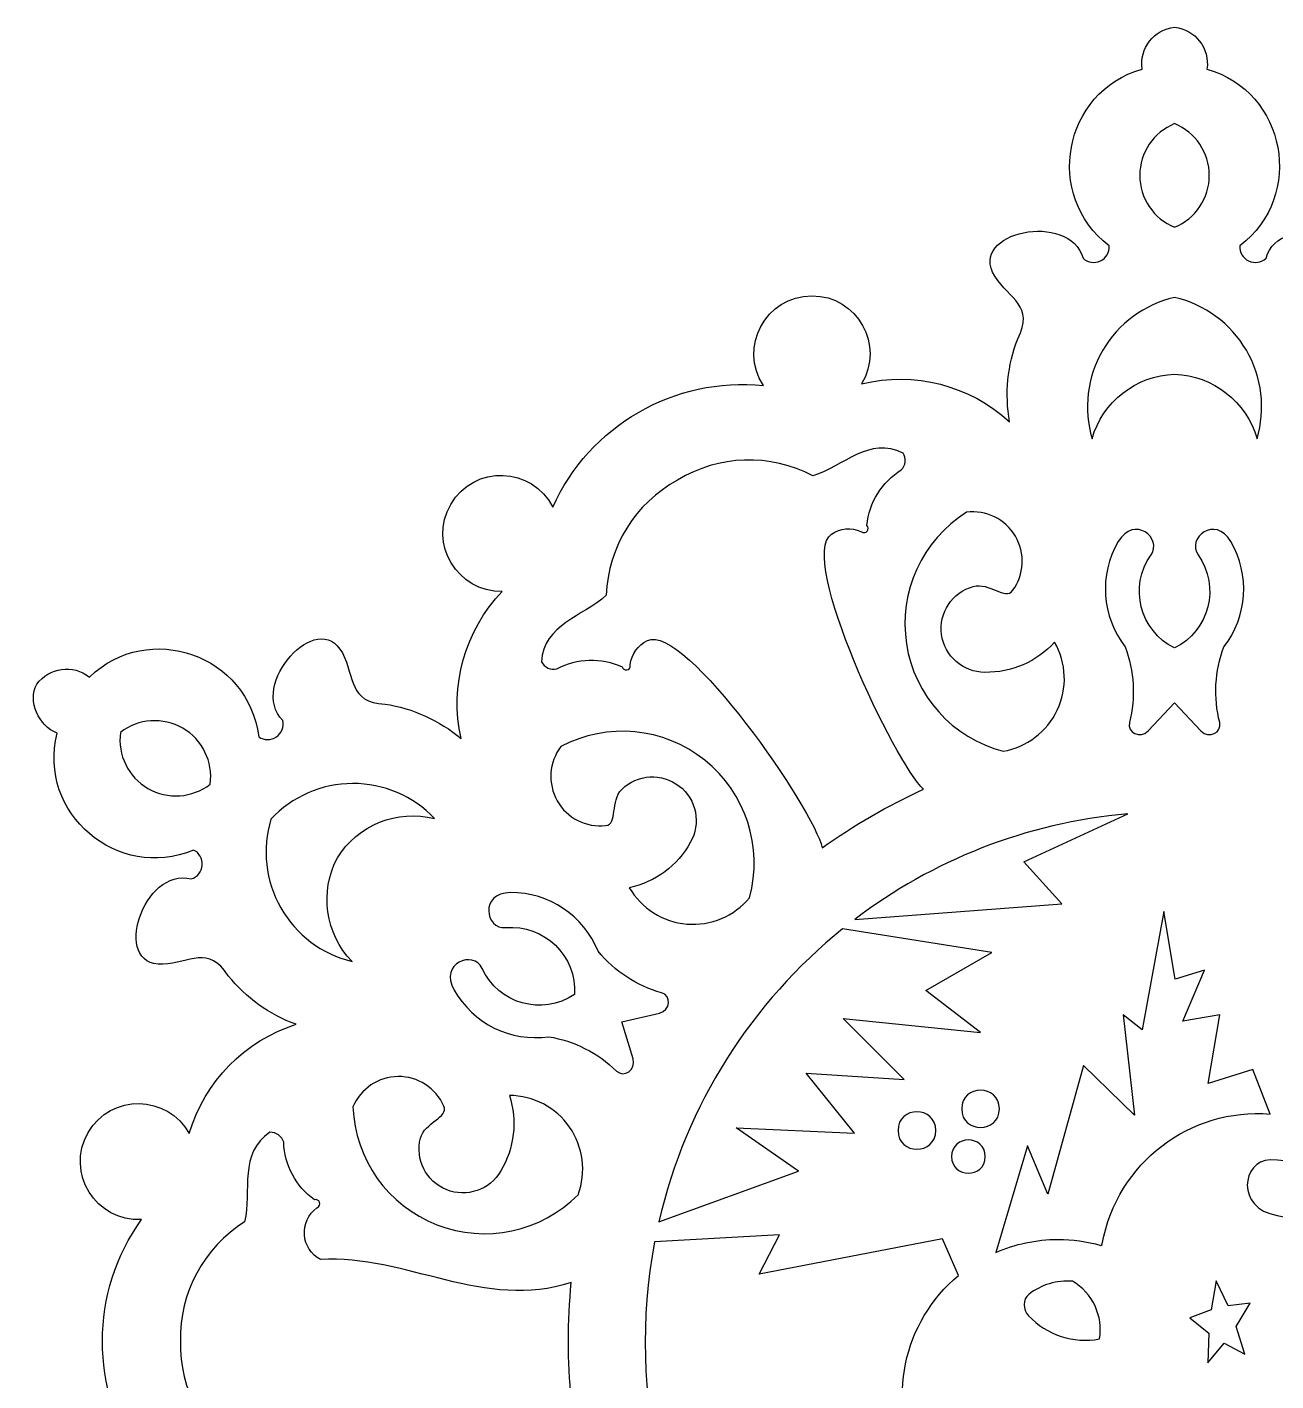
# Model space of a CAD drawing. Header units: centimetres. Extents: x 1 to 127, y -92 to 6.
# Drawn here: x 92.55 to 97.3, y -43.76 to -38.61 of the extents above; entities that cross this region are included whole.
import ezdxf

# ---------------------------------------------------------------- set-up
doc = ezdxf.new("R2010")
doc.units = ezdxf.units.CM
doc.header["$MEASUREMENT"] = 0
doc.layers.add('layer 1', color=7, linetype='Continuous')

msp = doc.modelspace()

# ---------------------------------------------------------------- linework, layer by layer
at = {"layer": 'layer 1', "color": 250}
for points, knots in [([(92.98379, -43.14939), (92.78491, -43.4243), (92.78483, -43.79976), (92.98379, -44.07463), (92.98379, -44.07463), (92.81116, -44.06471), (92.69194, -44.25233), (92.7804, -44.40556), (92.7804, -44.40556), (92.86739, -44.55621), (93.08385, -44.55003), (93.16509, -44.40186), (93.16509, -44.40186), (93.22302, -44.59948), (93.37548, -44.75532), (93.57179, -44.81748), (93.57179, -44.81748), (93.4704, -44.85417), (93.38109, -44.9181), (93.31363, -45.00225), (93.31363, -45.00225), (93.23687, -45.12087), (93.16894, -45.04972), (93.06386, -45.04587), (93.06386, -45.04587), (92.86501, -45.03864), (92.99086, -45.41795), (93.17271, -45.37087), (93.17271, -45.37087), (93.19617, -45.3778), (93.21287, -45.39848), (93.21471, -45.42295), (93.21471, -45.42295), (93.21663, -45.44733), (93.20325, -45.47033), (93.18109, -45.4808), (93.18109, -45.4808), (92.89217, -45.35942), (92.58654, -45.62106), (92.66171, -45.92518), (92.66171, -45.92518), (92.58772, -45.95484), (92.5536, -46.03983), (92.58509, -46.11203), (92.58509, -46.11203), (92.6321, -46.1759), (92.72284, -46.18796), (92.78517, -46.13911), (92.78517, -46.13911), (93.01126, -46.35652), (93.39025, -46.22257), (93.42979, -45.91149), (93.42979, -45.91149), (93.44987, -45.89757), (93.47648, -45.89749), (93.49671, -45.91126), (93.49671, -45.91126), (93.51687, -45.92503), (93.52648, -45.94988), (93.52079, -45.97372), (93.52079, -45.97372), (93.38902, -46.10765), (93.65463, -46.40626), (93.74779, -46.23049), (93.74779, -46.23049), (93.79702, -46.13749), (93.76933, -46.04318), (93.9104, -46.03595), (93.9104, -46.03595), (94.01702, -46.01965), (94.11702, -45.97426), (94.19956, -45.90472), (94.19956, -45.90472), (94.15518, -46.10588), (94.21395, -46.3158), (94.3561, -46.46473), (94.3561, -46.46473), (94.18632, -46.46137), (94.07399, -46.64607), (94.16056, -46.79603), (94.16056, -46.79603), (94.24896, -46.94913), (94.47085, -46.9402), (94.54887, -46.78542), (94.54887, -46.78542), (94.68729, -47.09507), (95.01276, -47.28289), (95.35011, -47.24804), (95.35011, -47.24804), (95.2553, -47.39248), (95.35804, -47.58966), (95.53503, -47.58966), (95.53503, -47.58966), (95.70824, -47.58966), (95.81213, -47.39995), (95.72419, -47.25458), (95.72419, -47.25458), (95.92427, -47.30327), (96.1355, -47.24919), (96.2875, -47.11019), (96.2875, -47.11019), (96.2685, -47.21642), (96.27919, -47.32573), (96.31834, -47.42619), (96.31834, -47.42619), (96.38273, -47.55196), (96.28712, -47.57519), (96.23127, -47.66435), (96.23127, -47.66435), (96.12557, -47.83289), (96.51704, -47.91359), (96.56712, -47.7325), (96.56712, -47.7325), (96.58489, -47.71566), (96.61119, -47.71158), (96.63327, -47.72212), (96.63327, -47.72212), (96.65535, -47.73274), (96.6685, -47.75581), (96.6665, -47.78019), (96.6665, -47.78019), (96.41659, -47.97019), (96.49041, -48.36512), (96.79173, -48.4522), (96.79173, -48.4522), (96.78035, -48.53073), (96.83644, -48.60306), (96.9152, -48.61205), (96.9152, -48.61205), (96.99408, -48.60306), (97.0499, -48.53079), (97.03865, -48.4522), (97.03865, -48.4522), (97.34004, -48.36515), (97.41375, -47.97014), (97.16389, -47.78019), (97.16389, -47.78019), (97.16189, -47.75581), (97.17512, -47.73274), (97.1972, -47.72212), (97.1972, -47.72212), (97.2192, -47.71158), (97.2455, -47.71566), (97.26328, -47.7325), (97.26328, -47.7325), (97.31335, -47.91359), (97.70481, -47.83289), (97.59913, -47.66435), (97.59913, -47.66435), (97.5432, -47.57519), (97.44773, -47.55196), (97.51197, -47.42619), (97.51197, -47.42619), (97.55112, -47.32573), (97.56181, -47.21642), (97.54289, -47.11019), (97.54289, -47.11019), (97.69489, -47.24919), (97.90613, -47.30327), (98.10621, -47.25458), (98.10621, -47.25458), (98.01826, -47.3999), (98.12214, -47.58966), (98.29536, -47.58966), (98.29536, -47.58966), (98.47242, -47.58966), (98.57507, -47.39239), (98.48028, -47.24804), (98.48028, -47.24804), (98.8177, -47.2829), (99.14294, -47.09508), (99.28152, -46.78542), (99.28152, -46.78542), (99.35955, -46.94021), (99.58145, -46.94912), (99.66983, -46.79603), (99.66983, -46.79603), (99.75639, -46.64611), (99.64413, -46.46137), (99.47429, -46.46473), (99.47429, -46.46473), (99.61644, -46.3158), (99.67522, -46.10588), (99.63083, -45.90472), (99.63083, -45.90472), (99.71329, -45.97426), (99.81337, -46.01965), (99.91998, -46.03595), (99.91998, -46.03595), (100.06107, -46.04318), (100.03337, -46.13749), (100.0826, -46.23049), (100.0826, -46.23049), (100.17575, -46.40626), (100.44137, -46.10765), (100.3096, -45.97372), (100.3096, -45.97372), (100.30391, -45.94988), (100.31353, -45.92503), (100.33368, -45.91126), (100.33368, -45.91126), (100.35391, -45.89749), (100.38053, -45.89757), (100.4006, -45.91149), (100.4006, -45.91149), (100.44014, -46.22259), (100.81915, -46.35651), (101.04523, -46.13911), (101.04523, -46.13911), (101.10755, -46.18797), (101.1983, -46.17589), (101.2453, -46.11203), (101.2453, -46.11203), (101.27706, -46.03935), (101.24228, -45.95468), (101.16868, -45.92518), (101.16868, -45.92518), (101.24387, -45.62095), (100.93827, -45.35947), (100.6493, -45.4808), (100.6493, -45.4808), (100.62722, -45.47033), (100.61376, -45.44733), (100.61568, -45.42295), (100.61568, -45.42295), (100.61753, -45.39848), (100.63422, -45.3778), (100.65768, -45.37087), (100.65768, -45.37087), (100.83953, -45.41795), (100.96538, -45.03864), (100.76653, -45.04587), (100.76653, -45.04587), (100.66145, -45.04972), (100.59353, -45.12087), (100.51676, -45.00225), (100.51676, -45.00225), (100.4493, -44.9181), (100.35998, -44.85417), (100.2586, -44.81748), (100.2586, -44.81748), (100.45491, -44.75532), (100.60738, -44.59948), (100.6653, -44.40186), (100.6653, -44.40186), (100.74724, -44.55066), (100.96334, -44.55565), (101.04999, -44.40556), (101.04999, -44.40556), (101.13845, -44.25234), (101.01922, -44.0647), (100.84661, -44.07463), (100.84661, -44.07463), (100.94406, -43.94009), (100.99623, -43.77809), (100.99568, -43.61201), (100.99568, -43.61201), (100.99623, -43.44593), (100.94406, -43.28401), (100.84661, -43.14939), (100.84661, -43.14939), (101.01959, -43.15934), (101.13833, -42.97145), (101.04999, -42.81846), (101.04999, -42.81846), (100.96342, -42.6685), (100.74727, -42.6733), (100.6653, -42.82216), (100.6653, -42.82216), (100.60738, -42.62454), (100.45491, -42.4687), (100.2586, -42.40655), (100.2586, -42.40655), (100.35998, -42.36985), (100.4493, -42.30593), (100.51676, -42.22177), (100.51676, -42.22177), (100.59353, -42.10315), (100.66145, -42.17431), (100.76653, -42.17815), (100.76653, -42.17815), (100.96538, -42.18538), (100.83953, -41.80607), (100.65768, -41.85323), (100.65768, -41.85323), (100.63422, -41.84623), (100.61753, -41.82553), (100.61568, -41.80115), (100.61568, -41.80115), (100.61376, -41.77677), (100.62722, -41.75369), (100.6493, -41.7433), (100.6493, -41.7433), (100.93827, -41.86447), (101.24389, -41.60314), (101.16868, -41.29884), (101.16868, -41.29884), (101.24233, -41.26932), (101.27701, -41.18472), (101.2453, -41.11199), (101.2453, -41.11199), (101.19832, -41.04816), (101.10747, -41.03602), (101.04523, -41.08499), (101.04523, -41.08499), (100.8191, -40.86753), (100.44017, -41.0014), (100.4006, -41.31253), (100.4006, -41.31253), (100.38053, -41.32653), (100.35391, -41.32661), (100.33368, -41.31277), (100.33368, -41.31277), (100.31353, -41.29899), (100.30391, -41.27415), (100.3096, -41.25037), (100.3096, -41.25037), (100.44137, -41.11637), (100.17575, -40.81776), (100.0826, -40.99361), (100.0826, -40.99361), (100.03337, -41.08653), (100.06107, -41.18084), (99.91998, -41.18807), (99.91998, -41.18807), (99.81337, -41.20437), (99.71329, -41.24984), (99.63083, -41.3193), (99.63083, -41.3193), (99.67522, -41.11822), (99.61644, -40.90822), (99.47429, -40.75929), (99.47429, -40.75929), (99.64405, -40.76269), (99.75642, -40.57796), (99.66983, -40.42799), (99.66983, -40.42799), (99.5814, -40.27482), (99.35941, -40.28406), (99.28152, -40.43861), (99.28152, -40.43861), (99.14295, -40.12897), (98.8177, -39.94112), (98.48028, -39.97598), (98.48028, -39.97598), (98.57506, -39.83166), (98.47247, -39.63444), (98.29536, -39.63444), (98.29536, -39.63444), (98.12204, -39.63444), (98.01829, -39.82421), (98.10621, -39.96944), (98.10621, -39.96944), (97.90613, -39.92076), (97.69489, -39.97491), (97.54289, -40.11383), (97.54289, -40.11383), (97.56181, -40.00768), (97.55112, -39.89829), (97.51197, -39.79783), (97.51197, -39.79783), (97.44773, -39.67206), (97.5432, -39.64883), (97.59913, -39.55975), (97.59913, -39.55975), (97.70481, -39.39113), (97.31335, -39.31044), (97.26328, -39.49151), (97.26328, -39.49151), (97.2455, -39.50836), (97.2192, -39.51251), (97.1972, -39.5019), (97.1972, -39.5019), (97.17512, -39.49129), (97.16189, -39.46821), (97.16389, -39.44383), (97.16389, -39.44383), (97.41364, -39.25413), (97.33997, -38.85887), (97.03865, -38.77182), (97.03865, -38.77182), (97.04995, -38.6929), (96.99401, -38.62143), (96.91509, -38.61205), (96.91509, -38.61205), (96.83638, -38.62141), (96.78032, -38.69312), (96.79173, -38.77182), (96.79173, -38.77182), (96.49022, -38.85898), (96.41672, -39.25411), (96.6665, -39.44383), (96.6665, -39.44383), (96.6685, -39.46821), (96.65535, -39.49129), (96.63327, -39.5019), (96.63327, -39.5019), (96.61119, -39.51251), (96.58489, -39.50836), (96.56712, -39.49151), (96.56712, -39.49151), (96.51704, -39.31044), (96.12557, -39.39113), (96.23127, -39.55975), (96.23127, -39.55975), (96.28712, -39.64883), (96.38273, -39.67206), (96.31834, -39.79783), (96.31834, -39.79783), (96.27919, -39.89829), (96.2685, -40.00768), (96.2875, -40.11383), (96.2875, -40.11383), (96.1355, -39.97491), (95.92427, -39.92076), (95.72419, -39.96944), (95.72419, -39.96944), (95.8121, -39.82417), (95.70834, -39.63444), (95.53503, -39.63444), (95.53503, -39.63444), (95.35798, -39.63444), (95.25531, -39.83156), (95.35011, -39.97598), (95.35011, -39.97598), (95.01264, -39.94111), (94.68733, -40.12887), (94.54887, -40.43861), (94.54887, -40.43861), (94.47099, -40.28406), (94.249, -40.27482), (94.16056, -40.42799), (94.16056, -40.42799), (94.07396, -40.578), (94.1864, -40.76269), (94.3561, -40.75929), (94.3561, -40.75929), (94.21395, -40.90822), (94.15518, -41.11822), (94.19956, -41.3193), (94.19956, -41.3193), (94.11702, -41.24984), (94.01702, -41.20437), (93.9104, -41.18807), (93.9104, -41.18807), (93.76933, -41.18084), (93.79702, -41.08653), (93.74779, -40.99361), (93.74779, -40.99361), (93.65463, -40.81776), (93.38902, -41.11637), (93.52079, -41.25037), (93.52079, -41.25037), (93.52648, -41.27415), (93.51687, -41.29899), (93.49671, -41.31277), (93.49671, -41.31277), (93.47648, -41.32661), (93.44987, -41.32653), (93.42979, -41.31253), (93.42979, -41.31253), (93.39023, -41.00143), (93.01132, -40.86751), (92.78517, -41.08499), (92.78517, -41.08499), (92.72291, -41.03603), (92.63207, -41.04816), (92.58509, -41.11199), (92.58509, -41.11199), (92.54776, -41.17679), (92.59309, -41.27134), (92.66171, -41.29884), (92.66171, -41.29884), (92.58652, -41.60303), (92.89217, -41.86452), (93.18109, -41.7433), (93.18109, -41.7433), (93.20325, -41.75369), (93.21663, -41.77677), (93.21471, -41.80115), (93.21471, -41.80115), (93.21287, -41.82553), (93.19617, -41.84623), (93.17271, -41.85323), (93.17271, -41.85323), (92.99086, -41.80607), (92.86501, -42.18538), (93.06386, -42.17815), (93.06386, -42.17815), (93.16894, -42.17431), (93.23687, -42.10315), (93.31363, -42.22177), (93.31363, -42.22177), (93.38109, -42.30593), (93.4704, -42.36985), (93.57179, -42.40655), (93.57179, -42.40655), (93.37548, -42.4687), (93.22302, -42.62454), (93.16509, -42.82216), (93.16509, -42.82216), (93.08382, -42.67394), (92.86731, -42.66795), (92.7804, -42.81846), (92.7804, -42.81846), (92.69206, -42.97146), (92.81079, -43.15934), (92.98379, -43.14939)], [0, 0, 0, 0, 0.0078125, 0.0078125, 0.0078125, 0.0078125, 0.015625, 0.015625, 0.015625, 0.015625, 0.0234375, 0.0234375, 0.0234375, 0.0234375, 0.03125, 0.03125, 0.03125, 0.03125, 0.0390625, 0.0390625, 0.0390625, 0.0390625, 0.046875, 0.046875, 0.046875, 0.046875, 0.0546875, 0.0546875, 0.0546875, 0.0546875, 0.0625, 0.0625, 0.0625, 0.0625, 0.0703125, 0.0703125, 0.0703125, 0.0703125, 0.078125, 0.078125, 0.078125, 0.078125, 0.0859375, 0.0859375, 0.0859375, 0.0859375, 0.09375, 0.09375, 0.09375, 0.09375, 0.1015625, 0.1015625, 0.1015625, 0.1015625, 0.109375, 0.109375, 0.109375, 0.109375, 0.1171875, 0.1171875, 0.1171875, 0.1171875, 0.125, 0.125, 0.125, 0.125, 0.1328125, 0.1328125, 0.1328125, 0.1328125, 0.140625, 0.140625, 0.140625, 0.140625, 0.1484375, 0.1484375, 0.1484375, 0.1484375, 0.15625, 0.15625, 0.15625, 0.15625, 0.1640625, 0.1640625, 0.1640625, 0.1640625, 0.171875, 0.171875, 0.171875, 0.171875, 0.1796875, 0.1796875, 0.1796875, 0.1796875, 0.1875, 0.1875, 0.1875, 0.1875, 0.1953125, 0.1953125, 0.1953125, 0.1953125, 0.203125, 0.203125, 0.203125, 0.203125, 0.2109375, 0.2109375, 0.2109375, 0.2109375, 0.21875, 0.21875, 0.21875, 0.21875, 0.2265625, 0.2265625, 0.2265625, 0.2265625, 0.234375, 0.234375, 0.234375, 0.234375, 0.2421875, 0.2421875, 0.2421875, 0.2421875, 0.25, 0.25, 0.25, 0.25, 0.2578125, 0.2578125, 0.2578125, 0.2578125, 0.265625, 0.265625, 0.265625, 0.265625, 0.2734375, 0.2734375, 0.2734375, 0.2734375, 0.28125, 0.28125, 0.28125, 0.28125, 0.2890625, 0.2890625, 0.2890625, 0.2890625, 0.296875, 0.296875, 0.296875, 0.296875, 0.3046875, 0.3046875, 0.3046875, 0.3046875, 0.3125, 0.3125, 0.3125, 0.3125, 0.3203125, 0.3203125, 0.3203125, 0.3203125, 0.328125, 0.328125, 0.328125, 0.328125, 0.3359375, 0.3359375, 0.3359375, 0.3359375, 0.34375, 0.34375, 0.34375, 0.34375, 0.3515625, 0.3515625, 0.3515625, 0.3515625, 0.359375, 0.359375, 0.359375, 0.359375, 0.3671875, 0.3671875, 0.3671875, 0.3671875, 0.375, 0.375, 0.375, 0.375, 0.3828125, 0.3828125, 0.3828125, 0.3828125, 0.390625, 0.390625, 0.390625, 0.390625, 0.3984375, 0.3984375, 0.3984375, 0.3984375, 0.40625, 0.40625, 0.40625, 0.40625, 0.4140625, 0.4140625, 0.4140625, 0.4140625, 0.421875, 0.421875, 0.421875, 0.421875, 0.4296875, 0.4296875, 0.4296875, 0.4296875, 0.4375, 0.4375, 0.4375, 0.4375, 0.4453125, 0.4453125, 0.4453125, 0.4453125, 0.453125, 0.453125, 0.453125, 0.453125, 0.4609375, 0.4609375, 0.4609375, 0.4609375, 0.46875, 0.46875, 0.46875, 0.46875, 0.4765625, 0.4765625, 0.4765625, 0.4765625, 0.484375, 0.484375, 0.484375, 0.484375, 0.4921875, 0.4921875, 0.4921875, 0.4921875, 0.5, 0.5, 0.5, 0.5, 0.5078125, 0.5078125, 0.5078125, 0.5078125, 0.515625, 0.515625, 0.515625, 0.515625, 0.5234375, 0.5234375, 0.5234375, 0.5234375, 0.53125, 0.53125, 0.53125, 0.53125, 0.5390625, 0.5390625, 0.5390625, 0.5390625, 0.546875, 0.546875, 0.546875, 0.546875, 0.5546875, 0.5546875, 0.5546875, 0.5546875, 0.5625, 0.5625, 0.5625, 0.5625, 0.5703125, 0.5703125, 0.5703125, 0.5703125, 0.578125, 0.578125, 0.578125, 0.578125, 0.5859375, 0.5859375, 0.5859375, 0.5859375, 0.59375, 0.59375, 0.59375, 0.59375, 0.6015625, 0.6015625, 0.6015625, 0.6015625, 0.609375, 0.609375, 0.609375, 0.609375, 0.6171875, 0.6171875, 0.6171875, 0.6171875, 0.625, 0.625, 0.625, 0.625, 0.6328125, 0.6328125, 0.6328125, 0.6328125, 0.640625, 0.640625, 0.640625, 0.640625, 0.6484375, 0.6484375, 0.6484375, 0.6484375, 0.65625, 0.65625, 0.65625, 0.65625, 0.6640625, 0.6640625, 0.6640625, 0.6640625, 0.671875, 0.671875, 0.671875, 0.671875, 0.6796875, 0.6796875, 0.6796875, 0.6796875, 0.6875, 0.6875, 0.6875, 0.6875, 0.6953125, 0.6953125, 0.6953125, 0.6953125, 0.703125, 0.703125, 0.703125, 0.703125, 0.7109375, 0.7109375, 0.7109375, 0.7109375, 0.71875, 0.71875, 0.71875, 0.71875, 0.7265625, 0.7265625, 0.7265625, 0.7265625, 0.734375, 0.734375, 0.734375, 0.734375, 0.7421875, 0.7421875, 0.7421875, 0.7421875, 0.75, 0.75, 0.75, 0.75, 0.7578125, 0.7578125, 0.7578125, 0.7578125, 0.765625, 0.765625, 0.765625, 0.765625, 0.7734375, 0.7734375, 0.7734375, 0.7734375, 0.78125, 0.78125, 0.78125, 0.78125, 0.7890625, 0.7890625, 0.7890625, 0.7890625, 0.796875, 0.796875, 0.796875, 0.796875, 0.8046875, 0.8046875, 0.8046875, 0.8046875, 0.8125, 0.8125, 0.8125, 0.8125, 0.8203125, 0.8203125, 0.8203125, 0.8203125, 0.828125, 0.828125, 0.828125, 0.828125, 0.8359375, 0.8359375, 0.8359375, 0.8359375, 0.84375, 0.84375, 0.84375, 0.84375, 0.8515625, 0.8515625, 0.8515625, 0.8515625, 0.859375, 0.859375, 0.859375, 0.859375, 0.8671875, 0.8671875, 0.8671875, 0.8671875, 0.875, 0.875, 0.875, 0.875, 0.8828125, 0.8828125, 0.8828125, 0.8828125, 0.890625, 0.890625, 0.890625, 0.890625, 0.8984375, 0.8984375, 0.8984375, 0.8984375, 0.90625, 0.90625, 0.90625, 0.90625, 0.9140625, 0.9140625, 0.9140625, 0.9140625, 0.921875, 0.921875, 0.921875, 0.921875, 0.9296875, 0.9296875, 0.9296875, 0.9296875, 0.9375, 0.9375, 0.9375, 0.9375, 0.9453125, 0.9453125, 0.9453125, 0.9453125, 0.953125, 0.953125, 0.953125, 0.953125, 0.9609375, 0.9609375, 0.9609375, 0.9609375, 0.96875, 0.96875, 0.96875, 0.96875, 0.9765625, 0.9765625, 0.9765625, 0.9765625, 0.984375, 0.984375, 0.984375, 0.984375, 1, 1, 1, 1]), ([(97.0475, -39.17667), (97.0475, -39.26305), (96.9952, -39.34098), (96.9152, -39.37375), (96.9152, -39.37375), (96.8352, -39.34098), (96.78289, -39.26305), (96.78289, -39.17667), (96.78289, -39.17667), (96.78289, -39.09021), (96.8352, -39.01228), (96.9152, -38.97951), (96.9152, -38.97951), (96.9952, -39.01228), (97.0475, -39.09021), (97.0475, -39.17667)], [0, 0, 0, 0, 0.2, 0.2, 0.2, 0.2, 0.4, 0.4, 0.4, 0.4, 0.6, 0.6, 0.6, 0.6, 1, 1, 1, 1]), ([(96.9152, -39.93291), (96.76835, -39.93798), (96.6415, -40.03721), (96.60127, -40.17852), (96.60127, -40.17852), (96.5678, -40.06544), (96.5825, -39.9436), (96.64189, -39.84175), (96.64189, -39.84175), (96.70135, -39.73991), (96.80027, -39.66713), (96.9152, -39.64075), (96.9152, -39.64075), (97.03012, -39.66713), (97.12905, -39.73991), (97.1885, -39.84175), (97.1885, -39.84175), (97.24797, -39.9436), (97.26258, -40.06544), (97.22912, -40.17852), (97.22912, -40.17852), (97.18889, -40.03721), (97.06205, -39.93798), (96.9152, -39.93291)], [0, 0, 0, 0, 0.1428571, 0.1428571, 0.1428571, 0.1428571, 0.2857143, 0.2857143, 0.2857143, 0.2857143, 0.4285714, 0.4285714, 0.4285714, 0.4285714, 0.5714286, 0.5714286, 0.5714286, 0.5714286, 0.7142857, 0.7142857, 0.7142857, 0.7142857, 1, 1, 1, 1]), ([(94.81233, -41.04607), (94.73303, -41.00984), (94.64133, -41.01284), (94.56448, -41.05399), (94.56448, -41.05399), (94.54103, -41.05976), (94.51671, -41.04884), (94.50541, -41.02753), (94.50541, -41.02753), (94.51448, -40.88369), (94.6631, -40.85576), (94.75226, -40.77376), (94.75226, -40.77376), (94.75903, -40.59006), (94.86218, -40.42352), (95.02356, -40.33568), (95.02356, -40.33568), (95.18041, -40.23983), (95.37619, -40.23376), (95.53864, -40.31976), (95.53864, -40.31976), (95.65434, -40.28352), (95.75272, -40.16876), (95.8818, -40.23291), (95.8818, -40.23291), (95.89465, -40.25329), (95.89196, -40.27983), (95.87527, -40.29721), (95.87527, -40.29721), (95.80119, -40.34314), (95.7528, -40.42114), (95.74449, -40.50791), (95.74449, -40.50791), (95.75683, -40.52011), (95.74333, -40.54581), (95.72149, -40.53091), (95.72149, -40.53091), (95.68488, -40.51491), (95.64264, -40.51899), (95.60964, -40.54145), (95.60964, -40.54145), (95.47917, -40.63056), (95.85218, -41.4163), (95.96027, -41.512), (95.96027, -41.512), (95.82547, -41.57333), (95.69443, -41.64892), (95.57396, -41.735), (95.57396, -41.735), (95.54514, -41.59353), (95.05113, -40.87762), (94.9088, -40.94607), (94.9088, -40.94607), (94.8728, -40.96337), (94.84826, -40.99799), (94.84371, -41.03769), (94.84371, -41.03769), (94.84565, -41.06414), (94.81679, -41.0628), (94.81233, -41.04607)], [0, 0, 0, 0, 0.0625, 0.0625, 0.0625, 0.0625, 0.125, 0.125, 0.125, 0.125, 0.1875, 0.1875, 0.1875, 0.1875, 0.25, 0.25, 0.25, 0.25, 0.3125, 0.3125, 0.3125, 0.3125, 0.375, 0.375, 0.375, 0.375, 0.4375, 0.4375, 0.4375, 0.4375, 0.5, 0.5, 0.5, 0.5, 0.5625, 0.5625, 0.5625, 0.5625, 0.625, 0.625, 0.625, 0.625, 0.6875, 0.6875, 0.6875, 0.6875, 0.75, 0.75, 0.75, 0.75, 0.8125, 0.8125, 0.8125, 0.8125, 0.875, 0.875, 0.875, 0.875, 1, 1, 1, 1]), ([(96.26265, -41.36745), (96.06957, -41.31661), (95.92504, -41.15592), (95.8948, -40.95852), (95.8948, -40.95852), (95.86457, -40.76114), (95.95434, -40.56461), (96.12342, -40.45829), (96.12342, -40.45829), (96.19804, -40.44861), (96.27127, -40.48437), (96.3095, -40.54922), (96.3095, -40.54922), (96.34773, -40.61407), (96.34357, -40.69545), (96.29896, -40.75607), (96.29896, -40.75607), (96.27096, -40.79414), (96.20896, -40.72361), (96.14889, -40.74037), (96.14889, -40.74037), (96.06865, -40.76269), (96.01719, -40.84084), (96.02849, -40.9233), (96.02849, -40.9233), (96.0398, -41.00584), (96.11034, -41.0673), (96.19365, -41.06722), (96.19365, -41.06722), (96.2945, -41.06914), (96.39127, -41.02714), (96.4588, -40.95222), (96.4588, -40.95222), (96.50419, -41.03161), (96.50804, -41.12822), (96.46896, -41.21092), (96.46896, -41.21092), (96.42989, -41.29369), (96.35289, -41.35207), (96.26265, -41.36745)], [0, 0, 0, 0, 0.0909091, 0.0909091, 0.0909091, 0.0909091, 0.1818182, 0.1818182, 0.1818182, 0.1818182, 0.2727273, 0.2727273, 0.2727273, 0.2727273, 0.3636364, 0.3636364, 0.3636364, 0.3636364, 0.4545455, 0.4545455, 0.4545455, 0.4545455, 0.5454545, 0.5454545, 0.5454545, 0.5454545, 0.6363636, 0.6363636, 0.6363636, 0.6363636, 0.7272727, 0.7272727, 0.7272727, 0.7272727, 0.8181818, 0.8181818, 0.8181818, 0.8181818, 1, 1, 1, 1]), ([(96.72758, -40.97037), (96.63727, -40.85491), (96.62665, -40.69599), (96.70089, -40.56961), (96.70089, -40.56961), (96.76112, -40.46706), (96.87073, -40.55706), (96.82558, -40.62045), (96.82558, -40.62045), (96.73997, -40.74072), (96.78277, -40.90944), (96.9152, -40.97452), (96.9152, -40.97452), (97.0476, -40.90944), (97.09043, -40.74071), (97.00481, -40.62045), (97.00481, -40.62045), (96.95965, -40.55706), (97.06927, -40.46706), (97.1295, -40.56961), (97.1295, -40.56961), (97.20373, -40.69599), (97.19312, -40.85491), (97.10289, -40.97037), (97.10289, -40.97037), (97.06827, -41.06253), (97.06281, -41.16307), (97.08712, -41.25853), (97.08712, -41.25853), (97.09673, -41.29622), (97.0462, -41.32245), (97.01565, -41.28999), (97.01565, -41.28999), (97.01565, -41.28999), (96.9152, -41.18307), (96.9152, -41.18307), (96.9152, -41.18307), (96.9152, -41.18307), (96.81473, -41.28999), (96.81473, -41.28999), (96.81473, -41.28999), (96.7842, -41.32245), (96.73365, -41.29622), (96.74327, -41.25853), (96.74327, -41.25853), (96.76765, -41.16307), (96.76212, -41.06253), (96.72758, -40.97037)], [0, 0, 0, 0, 0.0769231, 0.0769231, 0.0769231, 0.0769231, 0.1538462, 0.1538462, 0.1538462, 0.1538462, 0.2307692, 0.2307692, 0.2307692, 0.2307692, 0.3076923, 0.3076923, 0.3076923, 0.3076923, 0.3846154, 0.3846154, 0.3846154, 0.3846154, 0.4615385, 0.4615385, 0.4615385, 0.4615385, 0.5384615, 0.5384615, 0.5384615, 0.5384615, 0.6153846, 0.6153846, 0.6153846, 0.6153846, 0.6923077, 0.6923077, 0.6923077, 0.6923077, 0.7692308, 0.7692308, 0.7692308, 0.7692308, 0.8461538, 0.8461538, 0.8461538, 0.8461538, 1, 1, 1, 1]), ([(93.24471, -41.49292), (93.1764, -41.54577), (93.08279, -41.55215), (93.00786, -41.50892), (93.00786, -41.50892), (92.93302, -41.46569), (92.89171, -41.38145), (92.90332, -41.29577), (92.90332, -41.29577), (92.97171, -41.24284), (93.06532, -41.23653), (93.14017, -41.27977), (93.14017, -41.27977), (93.21509, -41.32299), (93.2564, -41.40722), (93.24471, -41.49292)], [0, 0, 0, 0, 0.2, 0.2, 0.2, 0.2, 0.4, 0.4, 0.4, 0.4, 0.6, 0.6, 0.6, 0.6, 1, 1, 1, 1]), ([(94.74995, -41.65038), (94.67518, -41.65869), (94.60264, -41.62162), (94.56556, -41.55607), (94.56556, -41.55607), (94.52856, -41.49053), (94.53418, -41.40922), (94.57988, -41.34945), (94.57988, -41.34945), (94.75649, -41.25622), (94.97156, -41.27669), (95.12741, -41.40161), (95.12741, -41.40161), (95.28326, -41.52645), (95.35011, -41.73192), (95.29764, -41.92462), (95.29764, -41.92462), (95.23926, -41.99508), (95.15011, -42.03253), (95.05895, -42.025), (95.05895, -42.025), (94.96772, -42.01746), (94.88603, -41.96592), (94.83995, -41.88685), (94.83995, -41.88685), (94.93864, -41.86585), (95.02334, -41.80307), (95.07211, -41.71469), (95.07211, -41.71469), (95.1138, -41.64269), (95.09588, -41.55084), (95.03011, -41.49977), (95.03011, -41.49977), (94.96426, -41.44877), (94.87088, -41.45415), (94.81141, -41.51253), (94.81141, -41.51253), (94.76688, -41.55622), (94.79695, -41.64515), (94.74995, -41.65038)], [0, 0, 0, 0, 0.0909091, 0.0909091, 0.0909091, 0.0909091, 0.1818182, 0.1818182, 0.1818182, 0.1818182, 0.2727273, 0.2727273, 0.2727273, 0.2727273, 0.3636364, 0.3636364, 0.3636364, 0.3636364, 0.4545455, 0.4545455, 0.4545455, 0.4545455, 0.5454545, 0.5454545, 0.5454545, 0.5454545, 0.6363636, 0.6363636, 0.6363636, 0.6363636, 0.7272727, 0.7272727, 0.7272727, 0.7272727, 0.8181818, 0.8181818, 0.8181818, 0.8181818, 1, 1, 1, 1]), ([(94.09863, -41.62345), (93.95618, -41.58762), (93.80679, -41.64784), (93.72902, -41.77245), (93.72902, -41.77245), (93.65994, -41.90215), (93.68248, -42.06162), (93.78479, -42.16715), (93.78479, -42.16715), (93.6701, -42.13962), (93.57187, -42.06592), (93.5134, -41.96353), (93.5134, -41.96353), (93.45494, -41.86115), (93.4414, -41.73915), (93.47594, -41.62638), (93.47594, -41.62638), (93.55632, -41.54007), (93.66879, -41.49077), (93.78672, -41.49022), (93.78672, -41.49022), (93.90463, -41.48969), (94.01756, -41.53784), (94.09863, -41.62345)], [0, 0, 0, 0, 0.1428571, 0.1428571, 0.1428571, 0.1428571, 0.2857143, 0.2857143, 0.2857143, 0.2857143, 0.4285714, 0.4285714, 0.4285714, 0.4285714, 0.5714286, 0.5714286, 0.5714286, 0.5714286, 0.7142857, 0.7142857, 0.7142857, 0.7142857, 1, 1, 1, 1]), ([(96.48665, -41.94853), (96.48665, -41.94853), (95.69796, -42.00715), (95.69796, -42.00715), (95.69796, -42.00715), (95.99172, -41.78392), (96.34873, -41.63962), (96.73704, -41.60562), (96.73704, -41.60562), (96.73704, -41.60562), (96.34134, -41.78877), (96.34134, -41.78877), (96.34134, -41.78877), (96.34134, -41.78877), (96.48665, -41.94853), (96.48665, -41.94853)], [0, 0, 0, 0, 0.2, 0.2, 0.2, 0.2, 0.4, 0.4, 0.4, 0.4, 0.6, 0.6, 0.6, 0.6, 1, 1, 1, 1]), ([(94.79103, -42.58416), (94.72056, -42.51531), (94.63071, -42.46985), (94.53364, -42.4537), (94.53364, -42.4537), (94.38848, -42.47415), (94.24563, -42.40385), (94.17325, -42.27638), (94.17325, -42.27638), (94.11456, -42.17292), (94.24733, -42.123), (94.27963, -42.19385), (94.27963, -42.19385), (94.34092, -42.32804), (94.5084, -42.37546), (94.63103, -42.29323), (94.63103, -42.29323), (94.641, -42.1466), (94.51553, -42.02473), (94.36925, -42.03869), (94.36925, -42.03869), (94.29171, -42.04608), (94.26863, -41.90615), (94.38756, -41.90523), (94.38756, -41.90523), (94.5341, -41.90415), (94.66648, -41.99277), (94.72126, -42.1287), (94.72126, -42.1287), (94.7838, -42.2047), (94.86818, -42.25977), (94.96295, -42.28638), (94.96295, -42.28638), (95.00041, -42.29693), (94.99788, -42.35377), (94.95449, -42.364), (94.95449, -42.364), (94.95449, -42.364), (94.81164, -42.39755), (94.81164, -42.39755), (94.81164, -42.39755), (94.81164, -42.39755), (94.85403, -42.538), (94.85403, -42.538), (94.85403, -42.538), (94.86688, -42.5807), (94.81888, -42.61131), (94.79103, -42.58416)], [0, 0, 0, 0, 0.0769231, 0.0769231, 0.0769231, 0.0769231, 0.1538462, 0.1538462, 0.1538462, 0.1538462, 0.2307692, 0.2307692, 0.2307692, 0.2307692, 0.3076923, 0.3076923, 0.3076923, 0.3076923, 0.3846154, 0.3846154, 0.3846154, 0.3846154, 0.4615385, 0.4615385, 0.4615385, 0.4615385, 0.5384615, 0.5384615, 0.5384615, 0.5384615, 0.6153846, 0.6153846, 0.6153846, 0.6153846, 0.6923077, 0.6923077, 0.6923077, 0.6923077, 0.7692308, 0.7692308, 0.7692308, 0.7692308, 0.8461538, 0.8461538, 0.8461538, 0.8461538, 1, 1, 1, 1]), ([(96.23472, -43.27447), (96.23472, -43.27447), (96.35589, -42.8687), (96.35589, -42.8687), (96.35589, -42.8687), (96.35589, -42.8687), (96.43335, -43.0527), (96.43335, -43.0527), (96.43335, -43.0527), (96.43335, -43.0527), (96.56897, -42.56362), (96.56897, -42.56362), (96.56897, -42.56362), (96.56897, -42.56362), (96.76265, -42.75246), (96.76265, -42.75246), (96.76265, -42.75246), (96.76265, -42.75246), (96.71904, -42.36993), (96.71904, -42.36993), (96.71904, -42.36993), (96.71904, -42.36993), (96.79173, -42.428), (96.79173, -42.428), (96.79173, -42.428), (96.79173, -42.428), (96.87404, -41.97762), (96.87404, -41.97762), (96.87404, -41.97762), (96.87404, -41.97762), (96.91765, -42.23431), (96.91765, -42.23431), (96.91765, -42.23431), (96.91765, -42.23431), (97.02897, -42.20038), (97.02897, -42.20038), (97.02897, -42.20038), (97.02897, -42.20038), (96.94665, -42.39408), (96.94665, -42.39408), (96.94665, -42.39408), (96.94665, -42.39408), (97.08712, -42.36993), (97.08712, -42.36993), (97.08712, -42.36993), (97.08712, -42.36993), (97.0435, -42.63138), (97.0435, -42.63138), (97.0435, -42.63138), (97.0435, -42.63138), (97.21305, -42.57808), (97.21305, -42.57808), (97.21305, -42.57808), (97.21305, -42.57808), (97.27966, -42.74778), (97.27966, -42.74778), (97.27966, -42.74778), (96.97335, -42.72349), (96.69803, -42.93214), (96.63958, -43.24147), (96.63958, -43.24147), (96.63912, -43.24386), (96.63873, -43.24624), (96.6345, -43.24754), (96.6345, -43.24754), (96.58035, -43.23247), (96.52712, -43.22501), (96.47212, -43.22501), (96.47212, -43.22501), (96.38765, -43.22501), (96.30742, -43.24263), (96.23472, -43.27447)], [0, 0, 0, 0, 0.0526316, 0.0526316, 0.0526316, 0.0526316, 0.1052632, 0.1052632, 0.1052632, 0.1052632, 0.1578947, 0.1578947, 0.1578947, 0.1578947, 0.2105263, 0.2105263, 0.2105263, 0.2105263, 0.2631579, 0.2631579, 0.2631579, 0.2631579, 0.3157895, 0.3157895, 0.3157895, 0.3157895, 0.3684211, 0.3684211, 0.3684211, 0.3684211, 0.4210526, 0.4210526, 0.4210526, 0.4210526, 0.4736842, 0.4736842, 0.4736842, 0.4736842, 0.5263158, 0.5263158, 0.5263158, 0.5263158, 0.5789474, 0.5789474, 0.5789474, 0.5789474, 0.6315789, 0.6315789, 0.6315789, 0.6315789, 0.6842105, 0.6842105, 0.6842105, 0.6842105, 0.7368421, 0.7368421, 0.7368421, 0.7368421, 0.7894737, 0.7894737, 0.7894737, 0.7894737, 0.8421053, 0.8421053, 0.8421053, 0.8421053, 0.8947368, 0.8947368, 0.8947368, 0.8947368, 1, 1, 1, 1]), ([(94.95226, -43.15839), (95.05503, -42.71154), (95.30649, -42.32162), (95.65134, -42.04353), (95.65134, -42.04353), (95.65134, -42.04353), (96.22027, -42.13262), (96.22027, -42.13262), (96.22027, -42.13262), (96.22027, -42.13262), (95.96842, -42.27785), (95.96842, -42.27785), (95.96842, -42.27785), (95.96842, -42.27785), (96.17672, -42.4377), (96.17672, -42.4377), (96.17672, -42.4377), (96.17672, -42.4377), (95.65372, -42.38438), (95.65372, -42.38438), (95.65372, -42.38438), (95.65372, -42.38438), (95.88611, -42.61685), (95.88611, -42.61685), (95.88611, -42.61685), (95.88611, -42.61685), (95.51326, -42.59262), (95.51326, -42.59262), (95.51326, -42.59262), (95.51326, -42.59262), (95.69726, -42.82023), (95.69726, -42.82023), (95.69726, -42.82023), (95.69726, -42.82023), (95.24688, -42.80085), (95.24688, -42.80085), (95.24688, -42.80085), (95.24688, -42.80085), (95.48419, -42.96554), (95.48419, -42.96554), (95.48419, -42.96554), (95.48419, -42.96554), (94.95226, -43.15839), (94.95226, -43.15839)], [0, 0, 0, 0, 0.0833333, 0.0833333, 0.0833333, 0.0833333, 0.1666667, 0.1666667, 0.1666667, 0.1666667, 0.25, 0.25, 0.25, 0.25, 0.3333333, 0.3333333, 0.3333333, 0.3333333, 0.4166667, 0.4166667, 0.4166667, 0.4166667, 0.5, 0.5, 0.5, 0.5, 0.5833333, 0.5833333, 0.5833333, 0.5833333, 0.6666667, 0.6666667, 0.6666667, 0.6666667, 0.75, 0.75, 0.75, 0.75, 0.8333333, 0.8333333, 0.8333333, 0.8333333, 1, 1, 1, 1]), ([(94.6451, -43.05485), (94.50448, -43.1967), (94.2931, -43.24147), (94.10702, -43.16893), (94.10702, -43.16893), (93.92095, -43.09646), (93.79563, -42.92039), (93.7881, -42.72085), (93.7881, -42.72085), (93.81702, -42.65138), (93.88463, -42.60585), (93.95987, -42.60516), (93.95987, -42.60516), (94.03518, -42.60446), (94.10356, -42.64878), (94.1338, -42.7177), (94.1338, -42.7177), (94.15271, -42.761), (94.06063, -42.77946), (94.0451, -42.83985), (94.0451, -42.83985), (94.02425, -42.92046), (94.06625, -43.00408), (94.1434, -43.03563), (94.1434, -43.03563), (94.22048, -43.06701), (94.30903, -43.0367), (94.35056, -42.96446), (94.35056, -42.96446), (94.40264, -42.87808), (94.41464, -42.77331), (94.38348, -42.67738), (94.38348, -42.67738), (94.47503, -42.67778), (94.56056, -42.72278), (94.61264, -42.79793), (94.61264, -42.79793), (94.6648, -42.87316), (94.67688, -42.96908), (94.6451, -43.05485)], [0, 0, 0, 0, 0.0909091, 0.0909091, 0.0909091, 0.0909091, 0.1818182, 0.1818182, 0.1818182, 0.1818182, 0.2727273, 0.2727273, 0.2727273, 0.2727273, 0.3636364, 0.3636364, 0.3636364, 0.3636364, 0.4545455, 0.4545455, 0.4545455, 0.4545455, 0.5454545, 0.5454545, 0.5454545, 0.5454545, 0.6363636, 0.6363636, 0.6363636, 0.6363636, 0.7272727, 0.7272727, 0.7272727, 0.7272727, 0.8181818, 0.8181818, 0.8181818, 0.8181818, 1, 1, 1, 1]), ([(96.24834, -42.72823), (96.24834, -42.82253), (96.10511, -42.82252), (96.10511, -42.72823), (96.10511, -42.72823), (96.10511, -42.63405), (96.24834, -42.63404), (96.24834, -42.72823)], [0, 0, 0, 0, 0.3333333, 0.3333333, 0.3333333, 0.3333333, 1, 1, 1, 1]), ([(96.00649, -42.81054), (96.00649, -42.9052), (95.86265, -42.90525), (95.86265, -42.81054), (95.86265, -42.81054), (95.86265, -42.71572), (96.00649, -42.71578), (96.00649, -42.81054)], [0, 0, 0, 0, 0.3333333, 0.3333333, 0.3333333, 0.3333333, 1, 1, 1, 1]), ([(93.66487, -43.30139), (93.98695, -43.2817), (94.29271, -43.49809), (94.61903, -43.38901), (94.61903, -43.38901), (94.60483, -43.53627), (94.60482, -43.68778), (94.61903, -43.83501), (94.61903, -43.83501), (94.29271, -43.72601), (93.98695, -43.94232), (93.66487, -43.92271), (93.66487, -43.92271), (93.62948, -43.94132), (93.60625, -43.97679), (93.60325, -44.01663), (93.60325, -44.01663), (93.60025, -44.05647), (93.61787, -44.09501), (93.65002, -44.11879), (93.65002, -44.11879), (93.6739, -44.13026), (93.65829, -44.1547), (93.64155, -44.15024), (93.64155, -44.15024), (93.57055, -44.20079), (93.52725, -44.28164), (93.52455, -44.36879), (93.52455, -44.36879), (93.51787, -44.39194), (93.49617, -44.40764), (93.4721, -44.40671), (93.4721, -44.40671), (93.35202, -44.32694), (93.40217, -44.18432), (93.37571, -44.06601), (93.37571, -44.06601), (93.22002, -43.96832), (93.1274, -43.79578), (93.13202, -43.61201), (93.13202, -43.61201), (93.1274, -43.42824), (93.22002, -43.2557), (93.37571, -43.15801), (93.37571, -43.15801), (93.40217, -43.0397), (93.35202, -42.89708), (93.4721, -42.81739), (93.4721, -42.81739), (93.49617, -42.81646), (93.51787, -42.83208), (93.52455, -42.85523), (93.52455, -42.85523), (93.52725, -42.94239), (93.57055, -43.02324), (93.64155, -43.07385), (93.64155, -43.07385), (93.65825, -43.06927), (93.67393, -43.09375), (93.65002, -43.10524), (93.65002, -43.10524), (93.61787, -43.12901), (93.60025, -43.16754), (93.60325, -43.20739), (93.60325, -43.20739), (93.60625, -43.24724), (93.62948, -43.2827), (93.66487, -43.30139)], [0, 0, 0, 0, 0.0555556, 0.0555556, 0.0555556, 0.0555556, 0.1111111, 0.1111111, 0.1111111, 0.1111111, 0.1666667, 0.1666667, 0.1666667, 0.1666667, 0.2222222, 0.2222222, 0.2222222, 0.2222222, 0.2777778, 0.2777778, 0.2777778, 0.2777778, 0.3333333, 0.3333333, 0.3333333, 0.3333333, 0.3888889, 0.3888889, 0.3888889, 0.3888889, 0.4444444, 0.4444444, 0.4444444, 0.4444444, 0.5, 0.5, 0.5, 0.5, 0.5555556, 0.5555556, 0.5555556, 0.5555556, 0.6111111, 0.6111111, 0.6111111, 0.6111111, 0.6666667, 0.6666667, 0.6666667, 0.6666667, 0.7222222, 0.7222222, 0.7222222, 0.7222222, 0.7777778, 0.7777778, 0.7777778, 0.7777778, 0.8333333, 0.8333333, 0.8333333, 0.8333333, 0.8888889, 0.8888889, 0.8888889, 0.8888889, 1, 1, 1, 1]), ([(96.06657, -42.90978), (96.06657, -42.82553), (96.19472, -42.82551), (96.19472, -42.90978), (96.19472, -42.90978), (96.19472, -42.99414), (96.06657, -42.99412), (96.06657, -42.90978)], [0, 0, 0, 0, 0.3333333, 0.3333333, 0.3333333, 0.3333333, 1, 1, 1, 1]), ([(97.30535, -43.13339), (97.14643, -43.10731), (97.17081, -42.92346), (97.27958, -42.92246), (97.27958, -42.92246), (97.56896, -42.91966), (97.75059, -43.23588), (97.60243, -43.48447), (97.60243, -43.48447), (97.60305, -43.31031), (97.47712, -43.16154), (97.30535, -43.13339)], [0, 0, 0, 0, 0.25, 0.25, 0.25, 0.25, 0.5, 0.5, 0.5, 0.5, 1, 1, 1, 1]), ([(97.71128, -43.71301), (97.82308, -43.56681), (97.8631, -43.37369), (97.81389, -43.19154), (97.81389, -43.19154), (97.81389, -43.19154), (98.01205, -43.3287), (98.01205, -43.3287), (98.01205, -43.3287), (98.01205, -43.3287), (98.0702, -43.13986), (98.0702, -43.13986), (98.0702, -43.13986), (98.0702, -43.13986), (98.53021, -43.28516), (98.53021, -43.28516), (98.53021, -43.28516), (98.53021, -43.28516), (98.39944, -43.06724), (98.39944, -43.06724), (98.39944, -43.06724), (98.39944, -43.06724), (98.87098, -43.1287), (98.87098, -43.1287), (98.87098, -43.1287), (99.16883, -44.33806), (98.3073, -45.53008), (97.06397, -45.62087), (97.06397, -45.62087), (97.41716, -45.51991), (97.58076, -45.11242), (97.39912, -44.79594), (97.39912, -44.79594), (97.76799, -44.95187), (98.18721, -44.68296), (98.18721, -44.27302), (98.18721, -44.27302), (98.18721, -43.99079), (97.98113, -43.75671), (97.71128, -43.71301)], [0, 0, 0, 0, 0.0909091, 0.0909091, 0.0909091, 0.0909091, 0.1818182, 0.1818182, 0.1818182, 0.1818182, 0.2727273, 0.2727273, 0.2727273, 0.2727273, 0.3636364, 0.3636364, 0.3636364, 0.3636364, 0.4545455, 0.4545455, 0.4545455, 0.4545455, 0.5454545, 0.5454545, 0.5454545, 0.5454545, 0.6363636, 0.6363636, 0.6363636, 0.6363636, 0.7272727, 0.7272727, 0.7272727, 0.7272727, 0.8181818, 0.8181818, 0.8181818, 0.8181818, 1, 1, 1, 1]), ([(96.74665, -45.61933), (95.55987, -45.52103), (94.71261, -44.41287), (94.93633, -43.23386), (94.93633, -43.23386), (94.93633, -43.23386), (95.41157, -43.2077), (95.41157, -43.2077), (95.41157, -43.2077), (95.41157, -43.2077), (95.33411, -43.35778), (95.33411, -43.35778), (95.33411, -43.35778), (95.33411, -43.35778), (96.03142, -43.22216), (96.03142, -43.22216), (96.03142, -43.22216), (96.03142, -43.22216), (96.09327, -43.36186), (96.09327, -43.36186), (96.09327, -43.36186), (95.88065, -43.53846), (95.81725, -43.84003), (95.94404, -44.08771), (95.94404, -44.08771), (95.78872, -44.18917), (95.68619, -44.3644), (95.68619, -44.56356), (95.68619, -44.56356), (95.68619, -44.91427), (96.0005, -45.17963), (96.34419, -45.1244), (96.34419, -45.1244), (96.36051, -45.35486), (96.52695, -45.55411), (96.74665, -45.61933)], [0, 0, 0, 0, 0.1, 0.1, 0.1, 0.1, 0.2, 0.2, 0.2, 0.2, 0.3, 0.3, 0.3, 0.3, 0.4, 0.4, 0.4, 0.4, 0.5, 0.5, 0.5, 0.5, 0.6, 0.6, 0.6, 0.6, 0.7, 0.7, 0.7, 0.7, 0.8, 0.8, 0.8, 0.8, 1, 1, 1, 1]), ([(96.6295, -43.60354), (96.53027, -43.62201), (96.4285, -43.58878), (96.3595, -43.51516), (96.3595, -43.51516), (96.33689, -43.49109), (96.33612, -43.45347), (96.36073, -43.43401), (96.36073, -43.43401), (96.40765, -43.39701), (96.46696, -43.37924), (96.52657, -43.38439), (96.52657, -43.38439), (96.60335, -43.42871), (96.64442, -43.51616), (96.6295, -43.60354)], [0, 0, 0, 0, 0.2, 0.2, 0.2, 0.2, 0.4, 0.4, 0.4, 0.4, 0.6, 0.6, 0.6, 0.6, 1, 1, 1, 1]), ([(97.04143, -43.69486), (97.04143, -43.69486), (97.04573, -43.58132), (97.04573, -43.58132), (97.04573, -43.58132), (97.04573, -43.58132), (96.97397, -43.52271), (96.97397, -43.52271), (96.97397, -43.52271), (96.97397, -43.52271), (97.05489, -43.49331), (97.05489, -43.49331), (97.05489, -43.49331), (97.05489, -43.49331), (97.07373, -43.38247), (97.07373, -43.38247), (97.07373, -43.38247), (97.07373, -43.38247), (97.11935, -43.47786), (97.11935, -43.47786), (97.11935, -43.47786), (97.11935, -43.47786), (97.20281, -43.46793), (97.20281, -43.46793), (97.20281, -43.46793), (97.20281, -43.46793), (97.15005, -43.55632), (97.15005, -43.55632), (97.15005, -43.55632), (97.15005, -43.55632), (97.18281, -43.66101), (97.18281, -43.66101), (97.18281, -43.66101), (97.18281, -43.66101), (97.10458, -43.62032), (97.10458, -43.62032), (97.10458, -43.62032), (97.10458, -43.62032), (97.04143, -43.69486), (97.04143, -43.69486)], [0, 0, 0, 0, 0.0909091, 0.0909091, 0.0909091, 0.0909091, 0.1818182, 0.1818182, 0.1818182, 0.1818182, 0.2727273, 0.2727273, 0.2727273, 0.2727273, 0.3636364, 0.3636364, 0.3636364, 0.3636364, 0.4545455, 0.4545455, 0.4545455, 0.4545455, 0.5454545, 0.5454545, 0.5454545, 0.5454545, 0.6363636, 0.6363636, 0.6363636, 0.6363636, 0.7272727, 0.7272727, 0.7272727, 0.7272727, 0.8181818, 0.8181818, 0.8181818, 0.8181818, 1, 1, 1, 1])]:
    msp.add_open_spline(points, degree=3, knots=knots, dxfattribs=at)

doc.saveas('drawing.dxf')
